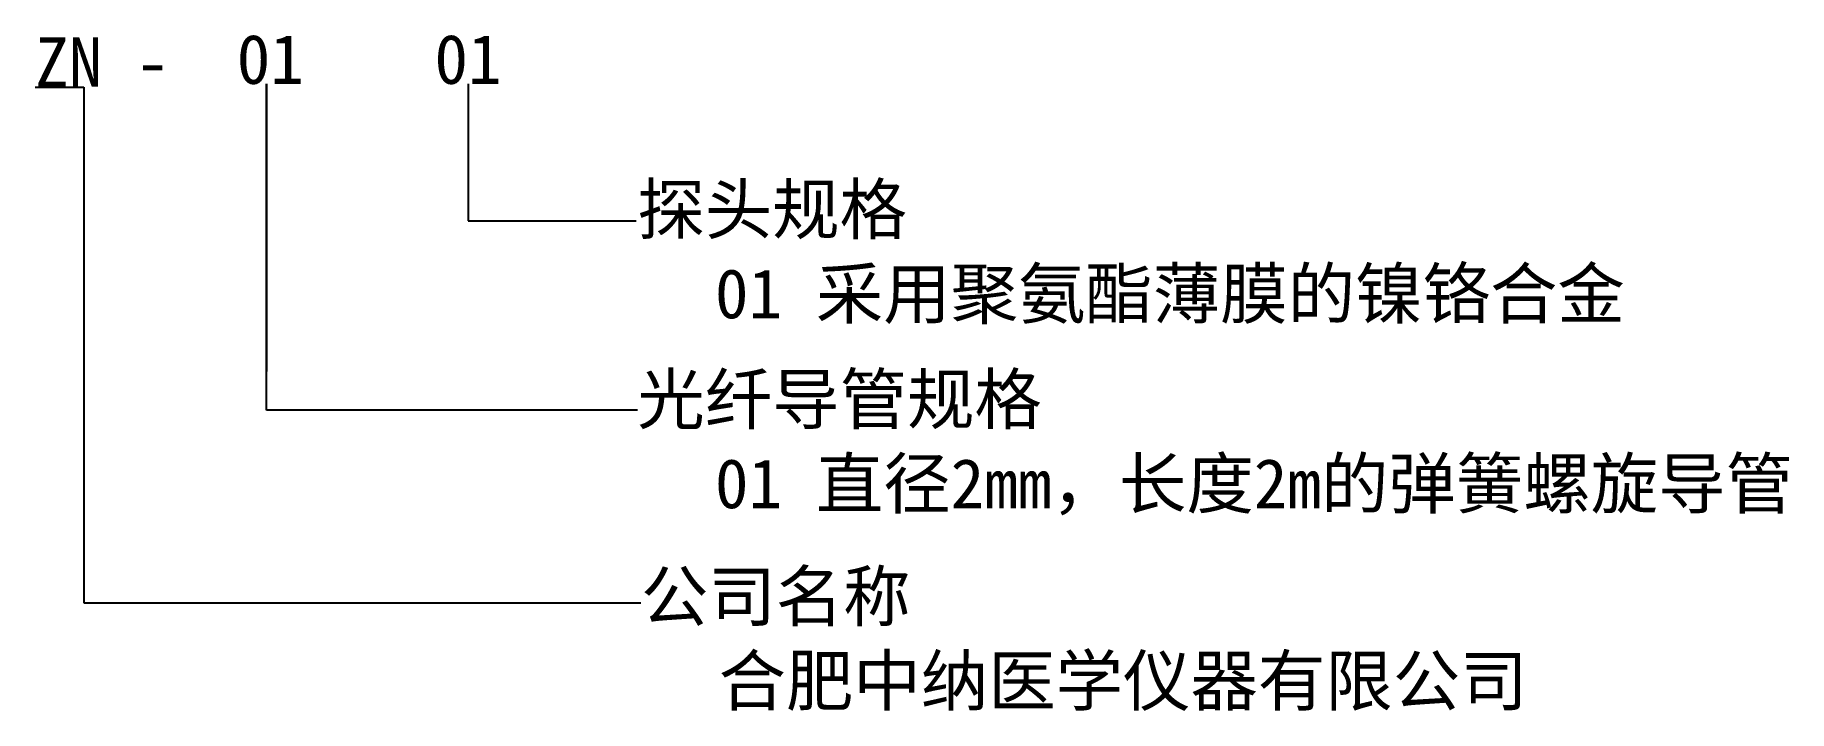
# Model space of a CAD drawing. Header units: millimetres. Extents: x 107.8 to 196.5, y 470.4 to 504.6.
import ezdxf

# ---------------------------------------------------------------- set-up
doc = ezdxf.new("R2010")
doc.units = ezdxf.units.MM
doc.styles.get("Standard").update_dxf_attribs({"font": 'SimSun.ttf'})

msp = doc.modelspace()

# ---------------------------------------------------------------- linework, layer by layer
for p, q in [((119.489, 502.163), (119.489, 487.62)), ((119.489, 485.664), (119.489, 502.163)), ((129.7, 502.163), (129.7, 495.231)), ((107.791, 502.001), (110.249, 502.001)), ((110.249, 502.001), (110.249, 475.914)), ((129.7, 495.231), (138.2, 495.231)), ((138.252, 485.664), (119.489, 485.664)), ((110.249, 475.914), (138.433, 475.914))]:
    msp.add_line(p, q)

# ---------------------------------------------------------------- texts
at = {"char_height": 2.5, "attachment_point": 1}
for s, width, insert in [('ZN - ', 10.86969, (107.791, 504.515)), ('探头规格', 18.41418, (138.252, 497.073)), ('01 采用聚氨酯薄膜的镍铬合金', 49.18626, (142.176, 492.803)), ('{\\fSimSun|b1|i0|c134|p34;光纤导管规格}', 28.99412, (138.252, 487.465)), ('01 直径2mm，长度2m的弹簧螺旋导管', 66.00573, (142.176, 483.196)), ('{\\fSimSun|b1|i0|c134|p34;公司名称}', 18.41418, (138.433, 477.49)), ('合肥中纳医学仪器有限公司', 49.9879, (142.358, 473.22))]:
    msp.add_mtext_dynamic_manual_height_columns(s, width=width, gutter_width=12.5, heights=[0], dxfattribs=dict(at, insert=insert))
for insert in [(117.989, 504.663), (127.989, 504.663)]:
    msp.add_mtext('01', dxfattribs=dict(at, insert=insert))

doc.saveas('drawing.dxf')
